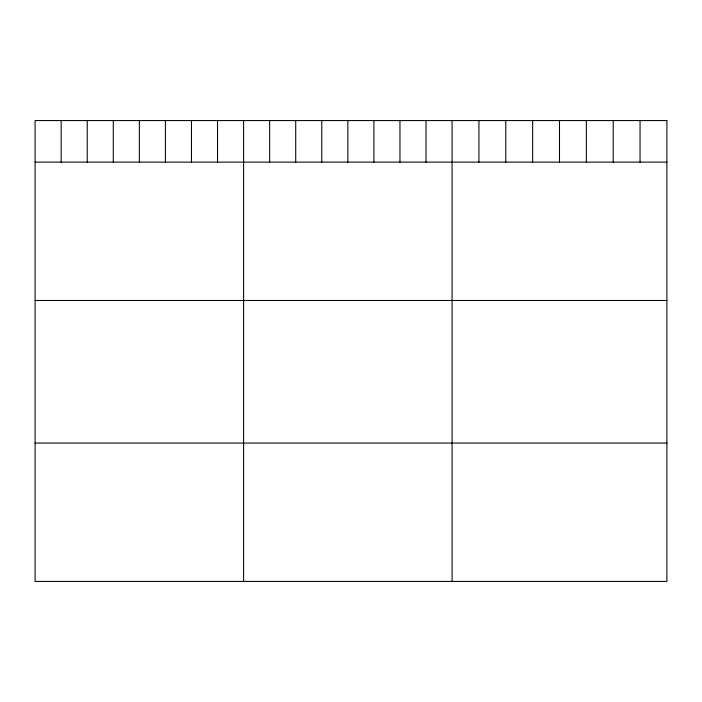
<?xml version="1.0" encoding="UTF-8"?>
<svg xmlns="http://www.w3.org/2000/svg" width="702" height="702" viewBox="0 0 702 702"><rect width="100%" height="100%" fill="white"/><g stroke="black" fill="none" stroke-linecap="round" stroke-linejoin="round"><path stroke-width="1.05" d="M35.1 162.118L666.9 162.118M35.1 300.491L666.9 300.491M35.1 443.059L666.9 443.059M640.048 120.569L640.048 162.118M613.197 120.569L613.197 162.118M586.346 120.569L586.346 162.118M559.494 120.569L559.494 162.118M532.642 120.569L532.642 162.118M505.791 120.569L505.791 162.118M478.939 120.569L478.939 162.118M452.088 120.569L452.088 581.432M426.026 120.569L426.026 162.118M399.964 120.569L399.964 162.118M373.903 120.569L373.903 162.118M347.841 120.569L347.841 162.118M321.779 120.569L321.779 162.118M295.717 120.569L295.717 162.118M269.656 120.569L269.656 162.118M243.594 120.569L243.594 581.432M217.532 120.569L217.532 162.118M191.47 120.569L191.47 162.118M165.409 120.569L165.409 162.118M139.347 120.569L139.347 162.118M113.285 120.569L113.285 162.118M87.224 120.569L87.224 162.118M61.162 120.569L61.162 162.118M666.9 120.569L35.1 120.569L35.1 581.432L666.9 581.432L666.9 120.569"/></g></svg>
